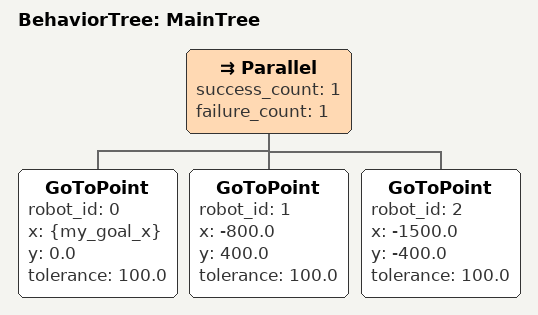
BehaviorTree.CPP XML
<root main_tree_to_execute="MainTree" BTCPP_format="4">

  <BehaviorTree ID="MainTree">
    <Parallel success_count="1" failure_count="1">
        <!-- Goleiro (Robô 0) -->
        <GoToPoint robot_id="0" x="{my_goal_x}" y="0.0" tolerance="100.0" />

        <!-- Atacante (Robô 1) -->
        <GoToPoint robot_id="1" x="-800.0" y="400.0" tolerance="100.0" />

        <!-- Defensor (Robô 2) -->
        <GoToPoint robot_id="2" x="-1500.0" y="-400.0" tolerance="100.0" />
    </Parallel>
  </BehaviorTree>
</root>
